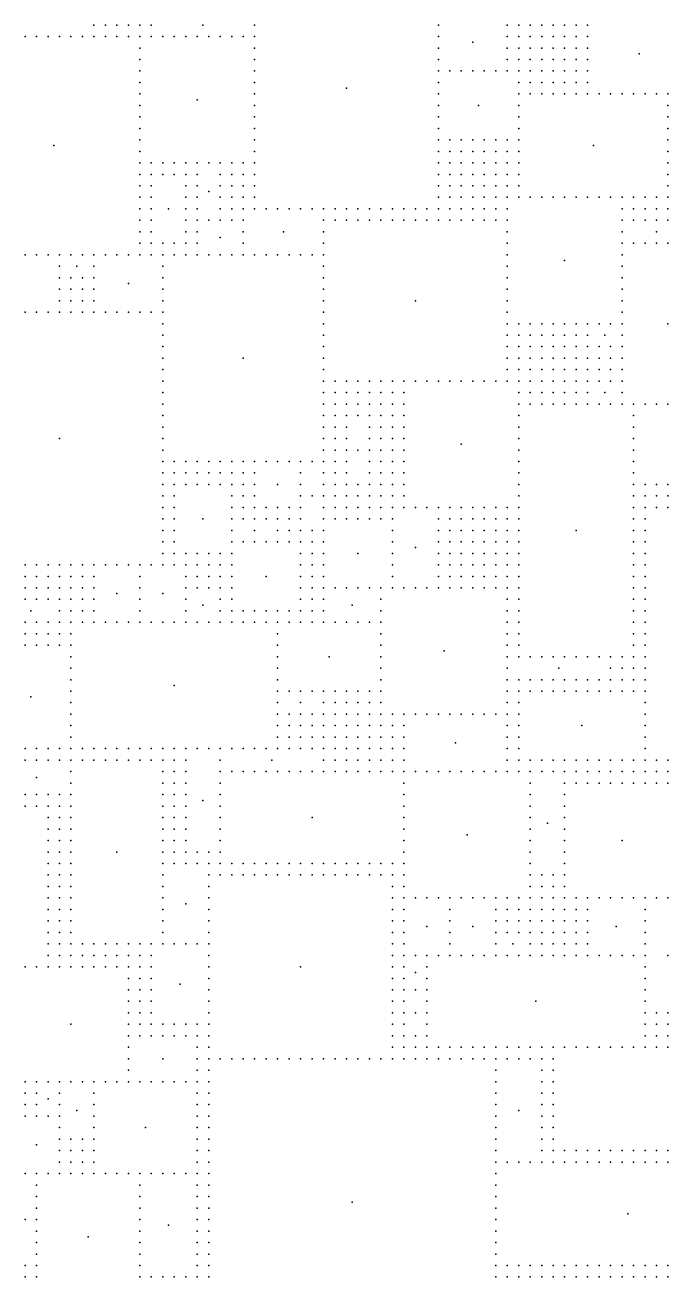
# Model space of a CAD drawing. Header units: metres. Extents: x -50 to 50, y -49 to 49.
# Drawn here: x 12.67 to 25.11, y -24.25 to 0 of the extents above; entities that cross this region are included whole.
import ezdxf

# ---------------------------------------------------------------- set-up
doc = ezdxf.new("R2010")
doc.units = ezdxf.units.M

msp = doc.modelspace()

# ---------------------------------------------------------------- linework, layer by layer
for p in [(14, 0), (14.222, 0), (14.444, 0), (14.667, 0), (14.889, 0), (15.111, 0), (16.111, 0), (17.111, 0), (20.667, 0), (22, 0), (22.222, 0), (22.444, 0), (22.667, 0), (22.889, 0), (23.111, 0), (23.333, 0), (23.556, 0), (12.667, -0.222), (12.889, -0.222), (13.111, -0.222), (13.333, -0.222), (13.556, -0.222), (13.778, -0.222), (14, -0.222), (14.222, -0.222), (14.444, -0.222), (14.667, -0.222), (14.889, -0.222), (15.111, -0.222), (15.333, -0.222), (15.556, -0.222), (15.778, -0.222), (16, -0.222), (16.222, -0.222), (16.444, -0.222), (16.667, -0.222), (16.889, -0.222), (17.111, -0.222), (20.667, -0.222), (22, -0.222), (22.222, -0.222), (22.444, -0.222), (22.667, -0.222), (22.889, -0.222), (23.111, -0.222), (23.333, -0.222), (23.556, -0.222), (14.889, -0.445), (17.111, -0.445), (20.667, -0.445), (21.333, -0.334), (22, -0.445), (22.222, -0.445), (22.444, -0.445), (22.667, -0.445), (22.889, -0.445), (23.111, -0.445), (23.333, -0.445), (23.556, -0.445), (14.889, -0.667), (17.111, -0.667), (20.667, -0.667), (22, -0.667), (22.222, -0.667), (22.444, -0.667), (22.667, -0.667), (22.889, -0.667), (23.111, -0.667), (23.333, -0.667), (23.556, -0.667), (24.556, -0.556), (14.889, -0.89), (17.111, -0.89), (20.667, -0.89), (20.889, -0.89), (21.111, -0.89), (21.333, -0.89), (21.556, -0.89), (21.778, -0.89), (22, -0.89), (22.222, -0.89), (22.444, -0.89), (22.667, -0.89), (22.889, -0.89), (23.111, -0.89), (23.333, -0.89), (23.556, -0.89), (14.889, -1.112), (17.111, -1.112), (20.667, -1.112), (22.222, -1.112), (22.444, -1.112), (22.667, -1.112), (22.889, -1.112), (23.111, -1.112), (23.333, -1.112), (23.556, -1.112), (14.889, -1.335), (16, -1.446), (17.111, -1.335), (18.889, -1.224), (20.667, -1.335), (22.222, -1.335), (22.444, -1.335), (22.667, -1.335), (22.889, -1.335), (23.111, -1.335), (23.333, -1.335), (23.556, -1.335), (23.778, -1.335), (24, -1.335), (24.222, -1.335), (24.444, -1.335), (24.667, -1.335), (24.889, -1.335), (25.111, -1.335), (14.889, -1.557), (17.111, -1.557), (20.667, -1.557), (21.444, -1.557), (22.222, -1.557), (25.111, -1.557), (14.889, -1.78), (17.111, -1.78), (20.667, -1.78), (22.222, -1.78), (25.111, -1.78), (14.889, -2.002), (17.111, -2.002), (20.667, -2.002), (22.222, -2.002), (25.111, -2.002), (13.222, -2.336), (14.889, -2.225), (17.111, -2.225), (20.667, -2.225), (20.889, -2.225), (21.111, -2.225), (21.333, -2.225), (21.556, -2.225), (21.778, -2.225), (22, -2.225), (22.222, -2.225), (23.667, -2.336), (25.111, -2.225), (14.889, -2.447), (17.111, -2.447), (20.667, -2.447), (20.889, -2.447), (21.111, -2.447), (21.333, -2.447), (21.556, -2.447), (21.778, -2.447), (22, -2.447), (22.222, -2.447), (25.111, -2.447), (14.889, -2.67), (14.889, -2.892), (15.111, -2.67), (15.111, -2.892), (15.333, -2.67), (15.333, -2.892), (15.556, -2.67), (15.556, -2.892), (15.778, -2.67), (15.778, -2.892), (16, -2.67), (16, -2.892), (16.222, -2.67), (16.444, -2.67), (16.444, -2.892), (16.667, -2.67), (16.667, -2.892), (16.889, -2.67), (16.889, -2.892), (17.111, -2.67), (17.111, -2.892), (20.667, -2.67), (20.667, -2.892), (20.889, -2.67), (20.889, -2.892), (21.111, -2.67), (21.111, -2.892), (21.333, -2.67), (21.333, -2.892), (21.556, -2.67), (21.556, -2.892), (21.778, -2.67), (21.778, -2.892), (22, -2.67), (22, -2.892), (22.222, -2.67), (22.222, -2.892), (25.111, -2.67), (25.111, -2.892), (14.889, -3.115), (15.111, -3.115), (15.778, -3.115), (16, -3.115), (16.444, -3.115), (16.667, -3.115), (16.889, -3.115), (17.111, -3.115), (20.667, -3.115), (20.889, -3.115), (21.111, -3.115), (21.333, -3.115), (21.556, -3.115), (21.778, -3.115), (22, -3.115), (22.222, -3.115), (25.111, -3.115), (14.889, -3.337), (15.111, -3.337), (15.778, -3.337), (16, -3.337), (16.222, -3.226), (16.444, -3.337), (16.667, -3.337), (16.889, -3.337), (17.111, -3.337), (20.667, -3.337), (20.889, -3.337), (21.111, -3.337), (21.333, -3.337), (21.556, -3.337), (21.778, -3.337), (22, -3.337), (22.222, -3.337), (22.444, -3.337), (22.667, -3.337), (22.889, -3.337), (23.111, -3.337), (23.333, -3.337), (23.556, -3.337), (23.778, -3.337), (24, -3.337), (24.222, -3.337), (24.444, -3.337), (24.667, -3.337), (24.889, -3.337), (25.111, -3.337), (14.889, -3.56), (15.111, -3.56), (15.444, -3.56), (15.778, -3.56), (16, -3.56), (16.444, -3.56), (16.667, -3.56), (16.889, -3.56), (17.111, -3.56), (17.333, -3.56), (17.556, -3.56), (17.778, -3.56), (18, -3.56), (18.222, -3.56), (18.444, -3.56), (18.667, -3.56), (18.889, -3.56), (19.111, -3.56), (19.333, -3.56), (19.556, -3.56), (19.778, -3.56), (20, -3.56), (20.222, -3.56), (20.444, -3.56), (20.667, -3.56), (20.889, -3.56), (21.111, -3.56), (21.333, -3.56), (21.556, -3.56), (21.778, -3.56), (22, -3.56), (24.222, -3.56), (24.444, -3.56), (24.667, -3.56), (24.889, -3.56), (25.111, -3.56), (14.889, -3.782), (15.111, -3.782), (15.778, -3.782), (16, -3.782), (16.222, -3.782), (16.444, -3.782), (16.667, -3.782), (16.889, -3.782), (18.444, -3.782), (18.667, -3.782), (18.889, -3.782), (19.111, -3.782), (19.333, -3.782), (19.556, -3.782), (19.778, -3.782), (20, -3.782), (20.222, -3.782), (20.444, -3.782), (20.667, -3.782), (20.889, -3.782), (21.111, -3.782), (21.333, -3.782), (21.556, -3.782), (21.778, -3.782), (22, -3.782), (24.222, -3.782), (24.444, -3.782), (24.667, -3.782), (24.889, -3.782), (25.111, -3.782), (14.889, -4.005), (15.111, -4.005), (15.778, -4.005), (16, -4.005), (16.444, -4.116), (16.889, -4.005), (17.667, -4.005), (18.444, -4.005), (22, -4.005), (24.222, -4.005), (24.889, -4.005), (14.889, -4.227), (15.111, -4.227), (15.333, -4.227), (15.556, -4.227), (15.778, -4.227), (16, -4.227), (16.889, -4.227), (18.444, -4.227), (22, -4.227), (24.222, -4.227), (24.444, -4.227), (24.667, -4.227), (24.889, -4.227), (25.111, -4.227), (12.667, -4.45), (12.889, -4.45), (13.111, -4.45), (13.333, -4.45), (13.556, -4.45), (13.778, -4.45), (14, -4.45), (14.222, -4.45), (14.444, -4.45), (14.667, -4.45), (14.889, -4.45), (15.111, -4.45), (15.333, -4.45), (15.556, -4.45), (15.778, -4.45), (16, -4.45), (16.222, -4.45), (16.444, -4.45), (16.667, -4.45), (16.889, -4.45), (17.111, -4.45), (17.333, -4.45), (17.556, -4.45), (17.778, -4.45), (18, -4.45), (18.222, -4.45), (18.444, -4.45), (22, -4.45), (23.111, -4.561), (24.222, -4.45), (13.333, -4.672), (13.667, -4.672), (14, -4.672), (15.333, -4.672), (18.444, -4.672), (22, -4.672), (24.222, -4.672), (13.333, -4.895), (13.556, -4.895), (13.778, -4.895), (14, -4.895), (14.667, -5.006), (15.333, -4.895), (18.444, -4.895), (22, -4.895), (24.222, -4.895), (13.333, -5.117), (13.556, -5.117), (13.778, -5.117), (14, -5.117), (15.333, -5.117), (18.444, -5.117), (22, -5.117), (24.222, -5.117), (12.667, -5.562), (12.889, -5.562), (13.111, -5.562), (13.333, -5.34), (13.333, -5.562), (13.556, -5.34), (13.556, -5.562), (13.778, -5.34), (13.778, -5.562), (14, -5.34), (14, -5.562), (14.222, -5.562), (14.444, -5.562), (14.667, -5.562), (14.889, -5.562), (15.111, -5.562), (15.333, -5.34), (15.333, -5.562), (18.444, -5.34), (18.444, -5.562), (20.222, -5.34), (22, -5.34), (22, -5.562), (24.222, -5.34), (24.222, -5.562), (15.333, -5.785), (18.444, -5.785), (22, -5.785), (22.222, -5.785), (22.444, -5.785), (22.667, -5.785), (22.889, -5.785), (23.111, -5.785), (23.333, -5.785), (23.556, -5.785), (23.778, -5.785), (24, -5.785), (24.222, -5.785), (25.111, -5.785), (15.333, -6.007), (18.444, -6.007), (22, -6.007), (22.222, -6.007), (22.444, -6.007), (22.667, -6.007), (22.889, -6.007), (23.111, -6.007), (23.333, -6.007), (23.556, -6.007), (23.889, -6.007), (24.222, -6.007), (15.333, -6.229), (18.444, -6.229), (22, -6.229), (22.222, -6.229), (22.444, -6.229), (22.667, -6.229), (22.889, -6.229), (23.111, -6.229), (23.333, -6.229), (23.556, -6.229), (23.778, -6.229), (24, -6.229), (24.222, -6.229), (15.333, -6.452), (16.889, -6.452), (18.444, -6.452), (22, -6.452), (22.222, -6.452), (22.444, -6.452), (22.667, -6.452), (22.889, -6.452), (23.111, -6.452), (23.333, -6.452), (23.556, -6.452), (23.778, -6.452), (24, -6.452), (24.222, -6.452), (15.333, -6.674), (18.444, -6.674), (22, -6.674), (22.222, -6.674), (22.444, -6.674), (22.667, -6.674), (22.889, -6.674), (23.111, -6.674), (23.333, -6.674), (23.556, -6.674), (23.778, -6.674), (24, -6.674), (24.222, -6.674), (15.333, -6.897), (18.444, -6.897), (18.667, -6.897), (18.889, -6.897), (19.111, -6.897), (19.333, -6.897), (19.556, -6.897), (19.778, -6.897), (20, -6.897), (20.222, -6.897), (20.444, -6.897), (20.667, -6.897), (20.889, -6.897), (21.111, -6.897), (21.333, -6.897), (21.556, -6.897), (21.778, -6.897), (22, -6.897), (22.222, -6.897), (22.444, -6.897), (22.667, -6.897), (22.889, -6.897), (23.111, -6.897), (23.333, -6.897), (23.556, -6.897), (23.778, -6.897), (24, -6.897), (24.222, -6.897), (15.333, -7.119), (18.444, -7.119), (18.667, -7.119), (18.889, -7.119), (19.111, -7.119), (19.333, -7.119), (19.556, -7.119), (19.778, -7.119), (20, -7.119), (22.222, -7.119), (22.444, -7.119), (22.667, -7.119), (22.889, -7.119), (23.111, -7.119), (23.333, -7.119), (23.556, -7.119), (23.889, -7.119), (24.222, -7.119), (15.333, -7.342), (18.444, -7.342), (18.667, -7.342), (18.889, -7.342), (19.111, -7.342), (19.333, -7.342), (19.556, -7.342), (19.778, -7.342), (20, -7.342), (22.222, -7.342), (22.444, -7.342), (22.667, -7.342), (22.889, -7.342), (23.111, -7.342), (23.333, -7.342), (23.556, -7.342), (23.778, -7.342), (24, -7.342), (24.222, -7.342), (24.444, -7.342), (24.667, -7.342), (24.889, -7.342), (25.111, -7.342), (15.333, -7.564), (18.444, -7.564), (18.667, -7.564), (18.889, -7.564), (19.111, -7.564), (19.333, -7.564), (19.556, -7.564), (19.778, -7.564), (20, -7.564), (22.222, -7.564), (24.444, -7.564), (15.333, -7.787), (18.444, -7.787), (18.667, -7.787), (18.889, -7.787), (19.333, -7.787), (19.556, -7.787), (19.778, -7.787), (20, -7.787), (22.222, -7.787), (24.444, -7.787), (13.333, -8.009), (15.333, -8.009), (15.333, -8.232), (18.444, -8.009), (18.444, -8.232), (18.667, -8.009), (18.667, -8.232), (18.889, -8.009), (18.889, -8.232), (19.111, -8.232), (19.333, -8.009), (19.333, -8.232), (19.556, -8.009), (19.556, -8.232), (19.778, -8.009), (19.778, -8.232), (20, -8.009), (20, -8.232), (21.111, -8.121), (22.222, -8.009), (22.222, -8.232), (24.444, -8.009), (24.444, -8.232), (15.333, -8.454), (15.556, -8.454), (15.778, -8.454), (16, -8.454), (16.222, -8.454), (16.444, -8.454), (16.667, -8.454), (16.889, -8.454), (17.111, -8.454), (17.333, -8.454), (17.556, -8.454), (17.778, -8.454), (18, -8.454), (18.222, -8.454), (18.444, -8.454), (18.667, -8.454), (18.889, -8.454), (19.333, -8.454), (19.556, -8.454), (19.778, -8.454), (20, -8.454), (22.222, -8.454), (24.444, -8.454), (15.333, -8.677), (15.556, -8.677), (15.778, -8.677), (16, -8.677), (16.222, -8.677), (16.444, -8.677), (16.667, -8.677), (16.889, -8.677), (17.111, -8.677), (18, -8.677), (18.444, -8.677), (18.667, -8.677), (18.889, -8.677), (19.333, -8.677), (19.556, -8.677), (19.778, -8.677), (20, -8.677), (22.222, -8.677), (24.444, -8.677), (15.333, -8.899), (15.556, -8.899), (15.778, -8.899), (16, -8.899), (16.222, -8.899), (16.444, -8.899), (16.667, -8.899), (16.889, -8.899), (17.111, -8.899), (17.556, -8.899), (18, -8.899), (18.444, -8.899), (18.667, -8.899), (18.889, -8.899), (19.111, -8.899), (19.333, -8.899), (19.556, -8.899), (19.778, -8.899), (20, -8.899), (22.222, -8.899), (24.444, -8.899), (24.667, -8.899), (24.889, -8.899), (25.111, -8.899), (15.333, -9.122), (15.556, -9.122), (16.667, -9.122), (16.889, -9.122), (17.111, -9.122), (18, -9.122), (18.222, -9.122), (18.444, -9.122), (18.667, -9.122), (18.889, -9.122), (19.111, -9.122), (19.333, -9.122), (19.556, -9.122), (19.778, -9.122), (20, -9.122), (22.222, -9.122), (24.444, -9.122), (24.667, -9.122), (24.889, -9.122), (25.111, -9.122), (15.333, -9.344), (15.556, -9.344), (16.667, -9.344), (16.889, -9.344), (17.111, -9.344), (17.333, -9.344), (17.556, -9.344), (17.778, -9.344), (18, -9.344), (18.444, -9.344), (18.667, -9.344), (18.889, -9.344), (19.111, -9.344), (19.333, -9.344), (19.556, -9.344), (19.778, -9.344), (20, -9.344), (20.222, -9.344), (20.444, -9.344), (20.667, -9.344), (20.889, -9.344), (21.111, -9.344), (21.333, -9.344), (21.556, -9.344), (21.778, -9.344), (22, -9.344), (22.222, -9.344), (24.444, -9.344), (24.667, -9.344), (24.889, -9.344), (25.111, -9.344), (15.333, -9.567), (15.556, -9.567), (16.111, -9.567), (16.667, -9.567), (16.889, -9.567), (17.111, -9.567), (17.333, -9.567), (17.556, -9.567), (17.778, -9.567), (18, -9.567), (18.444, -9.567), (18.667, -9.567), (18.889, -9.567), (19.111, -9.567), (19.333, -9.567), (19.556, -9.567), (19.778, -9.567), (20.667, -9.567), (20.889, -9.567), (21.111, -9.567), (21.333, -9.567), (21.556, -9.567), (21.778, -9.567), (22, -9.567), (22.222, -9.567), (24.444, -9.567), (24.667, -9.567), (15.333, -9.789), (15.556, -9.789), (16.667, -9.789), (17.111, -9.789), (17.556, -9.789), (17.778, -9.789), (18, -9.789), (18.222, -9.789), (18.444, -9.789), (19.778, -9.789), (20.667, -9.789), (20.889, -9.789), (21.111, -9.789), (21.333, -9.789), (21.556, -9.789), (21.778, -9.789), (22, -9.789), (22.222, -9.789), (23.333, -9.789), (24.444, -9.789), (24.667, -9.789), (15.333, -10.012), (15.556, -10.012), (16.667, -10.012), (16.889, -10.012), (17.111, -10.012), (17.333, -10.012), (17.556, -10.012), (17.778, -10.012), (18, -10.012), (18.222, -10.012), (18.444, -10.012), (19.778, -10.012), (20.222, -10.123), (20.667, -10.012), (20.889, -10.012), (21.111, -10.012), (21.333, -10.012), (21.556, -10.012), (21.778, -10.012), (22, -10.012), (22.222, -10.012), (24.444, -10.012), (24.667, -10.012), (15.333, -10.234), (15.556, -10.234), (15.778, -10.234), (16, -10.234), (16.222, -10.234), (16.444, -10.234), (16.667, -10.234), (18, -10.234), (18.222, -10.234), (18.444, -10.234), (19.111, -10.234), (19.778, -10.234), (20.667, -10.234), (20.889, -10.234), (21.111, -10.234), (21.333, -10.234), (21.556, -10.234), (21.778, -10.234), (22, -10.234), (22.222, -10.234), (24.444, -10.234), (24.667, -10.234), (12.667, -10.457), (12.889, -10.457), (13.111, -10.457), (13.333, -10.457), (13.556, -10.457), (13.778, -10.457), (14, -10.457), (14.222, -10.457), (14.444, -10.457), (14.667, -10.457), (14.889, -10.457), (15.111, -10.457), (15.333, -10.457), (15.556, -10.457), (15.778, -10.457), (16, -10.457), (16.222, -10.457), (16.444, -10.457), (16.667, -10.457), (18, -10.457), (18.222, -10.457), (18.444, -10.457), (19.778, -10.457), (20.667, -10.457), (20.889, -10.457), (21.111, -10.457), (21.333, -10.457), (21.556, -10.457), (21.778, -10.457), (22, -10.457), (22.222, -10.457), (24.444, -10.457), (24.667, -10.457), (12.667, -10.679), (12.667, -10.902), (12.889, -10.679), (12.889, -10.902), (13.111, -10.679), (13.111, -10.902), (13.333, -10.679), (13.333, -10.902), (13.556, -10.679), (13.556, -10.902), (13.778, -10.679), (13.778, -10.902), (14, -10.679), (14, -10.902), (14.889, -10.679), (14.889, -10.902), (15.778, -10.679), (15.778, -10.902), (16, -10.679), (16, -10.902), (16.222, -10.679), (16.222, -10.902), (16.444, -10.679), (16.444, -10.902), (16.667, -10.679), (16.667, -10.902), (17.333, -10.679), (18, -10.679), (18, -10.902), (18.222, -10.679), (18.222, -10.902), (18.444, -10.679), (18.444, -10.902), (18.667, -10.902), (18.889, -10.902), (19.111, -10.902), (19.333, -10.902), (19.556, -10.902), (19.778, -10.679), (19.778, -10.902), (20, -10.902), (20.222, -10.902), (20.444, -10.902), (20.667, -10.679), (20.667, -10.902), (20.889, -10.679), (20.889, -10.902), (21.111, -10.679), (21.111, -10.902), (21.333, -10.679), (21.333, -10.902), (21.556, -10.679), (21.556, -10.902), (21.778, -10.679), (21.778, -10.902), (22, -10.679), (22, -10.902), (22.222, -10.679), (22.222, -10.902), (24.444, -10.679), (24.444, -10.902), (24.667, -10.679), (24.667, -10.902), (12.667, -11.124), (12.889, -11.124), (13.111, -11.124), (13.333, -11.124), (13.556, -11.124), (13.778, -11.124), (14, -11.124), (14.444, -11.013), (14.889, -11.124), (15.333, -11.013), (15.778, -11.124), (16.444, -11.124), (16.667, -11.124), (18, -11.124), (18.222, -11.124), (18.444, -11.124), (19.556, -11.124), (22, -11.124), (22.222, -11.124), (24.444, -11.124), (24.667, -11.124), (12.778, -11.347), (13.333, -11.347), (13.556, -11.347), (13.778, -11.347), (14, -11.347), (14.889, -11.347), (15.778, -11.347), (16.111, -11.235), (16.444, -11.347), (16.667, -11.347), (16.889, -11.347), (17.111, -11.347), (17.333, -11.347), (17.556, -11.347), (17.778, -11.347), (18, -11.347), (18.222, -11.347), (18.444, -11.347), (19, -11.235), (19.556, -11.347), (22, -11.347), (22.222, -11.347), (24.444, -11.347), (24.667, -11.347), (12.667, -11.569), (12.889, -11.569), (13.111, -11.569), (13.333, -11.569), (13.556, -11.569), (13.778, -11.569), (14, -11.569), (14.222, -11.569), (14.444, -11.569), (14.667, -11.569), (14.889, -11.569), (15.111, -11.569), (15.333, -11.569), (15.556, -11.569), (15.778, -11.569), (16, -11.569), (16.222, -11.569), (16.444, -11.569), (16.667, -11.569), (16.889, -11.569), (17.111, -11.569), (17.333, -11.569), (17.556, -11.569), (17.778, -11.569), (18, -11.569), (18.222, -11.569), (18.444, -11.569), (18.667, -11.569), (18.889, -11.569), (19.111, -11.569), (19.333, -11.569), (19.556, -11.569), (22, -11.569), (22.222, -11.569), (24.444, -11.569), (24.667, -11.569), (12.667, -11.792), (12.889, -11.792), (13.111, -11.792), (13.333, -11.792), (13.556, -11.792), (17.556, -11.792), (19.556, -11.792), (22, -11.792), (22.222, -11.792), (24.444, -11.792), (24.667, -11.792), (12.667, -12.014), (12.889, -12.014), (13.111, -12.014), (13.333, -12.014), (13.556, -12.014), (17.556, -12.014), (19.556, -12.014), (20.778, -12.125), (22, -12.014), (22.222, -12.014), (24.444, -12.014), (24.667, -12.014), (13.556, -12.236), (17.556, -12.236), (18.556, -12.236), (19.556, -12.236), (22, -12.236), (22.222, -12.236), (22.444, -12.236), (22.667, -12.236), (22.889, -12.236), (23.111, -12.236), (23.333, -12.236), (23.556, -12.236), (23.778, -12.236), (24, -12.236), (24.222, -12.236), (24.444, -12.236), (24.667, -12.236), (13.556, -12.459), (17.556, -12.459), (19.556, -12.459), (22, -12.459), (23, -12.459), (24, -12.459), (24.222, -12.459), (24.444, -12.459), (24.667, -12.459), (13.556, -12.681), (15.556, -12.793), (17.556, -12.681), (19.556, -12.681), (22, -12.681), (22.222, -12.681), (22.444, -12.681), (22.667, -12.681), (22.889, -12.681), (23.111, -12.681), (23.333, -12.681), (23.556, -12.681), (23.778, -12.681), (24, -12.681), (24.222, -12.681), (24.444, -12.681), (24.667, -12.681), (12.778, -13.015), (13.556, -12.904), (17.556, -12.904), (17.778, -12.904), (18, -12.904), (18.222, -12.904), (18.444, -12.904), (18.667, -12.904), (18.889, -12.904), (19.111, -12.904), (19.333, -12.904), (19.556, -12.904), (22, -12.904), (22.222, -12.904), (22.444, -12.904), (22.667, -12.904), (22.889, -12.904), (23.111, -12.904), (23.333, -12.904), (23.556, -12.904), (23.778, -12.904), (24, -12.904), (24.222, -12.904), (24.444, -12.904), (24.667, -12.904), (13.556, -13.126), (17.556, -13.126), (18, -13.126), (18.444, -13.126), (18.667, -13.126), (18.889, -13.126), (19.111, -13.126), (19.333, -13.126), (19.556, -13.126), (22, -13.126), (22.222, -13.126), (24.667, -13.126), (13.556, -13.349), (13.556, -13.571), (17.556, -13.349), (17.556, -13.571), (17.778, -13.349), (17.778, -13.571), (18, -13.349), (18, -13.571), (18.222, -13.349), (18.222, -13.571), (18.444, -13.349), (18.444, -13.571), (18.667, -13.349), (18.667, -13.571), (18.889, -13.349), (18.889, -13.571), (19.111, -13.349), (19.111, -13.571), (19.333, -13.349), (19.333, -13.571), (19.556, -13.349), (19.556, -13.571), (19.778, -13.349), (19.778, -13.571), (20, -13.349), (20, -13.571), (20.222, -13.349), (20.444, -13.349), (20.667, -13.349), (20.889, -13.349), (21.111, -13.349), (21.333, -13.349), (21.556, -13.349), (21.778, -13.349), (22, -13.349), (22, -13.571), (22.222, -13.349), (22.222, -13.571), (23.444, -13.571), (24.667, -13.349), (24.667, -13.571), (13.556, -13.794), (17.556, -13.794), (17.778, -13.794), (18, -13.794), (18.222, -13.794), (18.444, -13.794), (18.667, -13.794), (18.889, -13.794), (19.111, -13.794), (19.333, -13.794), (19.556, -13.794), (19.778, -13.794), (20, -13.794), (22, -13.794), (22.222, -13.794), (24.667, -13.794), (12.667, -14.016), (12.889, -14.016), (13.111, -14.016), (13.333, -14.016), (13.556, -14.016), (13.778, -14.016), (14, -14.016), (14.222, -14.016), (14.444, -14.016), (14.667, -14.016), (14.889, -14.016), (15.111, -14.016), (15.333, -14.016), (15.556, -14.016), (15.778, -14.016), (16, -14.016), (16.222, -14.016), (16.444, -14.016), (16.667, -14.016), (16.889, -14.016), (17.111, -14.016), (17.333, -14.016), (17.556, -14.016), (17.778, -14.016), (18, -14.016), (18.222, -14.016), (18.444, -14.016), (18.667, -14.016), (18.889, -14.016), (19.111, -14.016), (19.333, -14.016), (19.556, -14.016), (19.778, -14.016), (20, -14.016), (21, -13.905), (22, -14.016), (22.222, -14.016), (24.667, -14.016), (12.667, -14.239), (12.889, -14.239), (13.111, -14.239), (13.333, -14.239), (13.556, -14.239), (13.778, -14.239), (14, -14.239), (14.222, -14.239), (14.444, -14.239), (14.667, -14.239), (14.889, -14.239), (15.111, -14.239), (15.333, -14.239), (15.556, -14.239), (15.778, -14.239), (16.444, -14.239), (17.444, -14.239), (18.444, -14.239), (18.667, -14.239), (18.889, -14.239), (19.111, -14.239), (19.333, -14.239), (19.556, -14.239), (19.778, -14.239), (20, -14.239), (22, -14.239), (22.222, -14.239), (22.444, -14.239), (22.667, -14.239), (22.889, -14.239), (23.111, -14.239), (23.333, -14.239), (23.556, -14.239), (23.778, -14.239), (24, -14.239), (24.222, -14.239), (24.444, -14.239), (24.667, -14.239), (24.889, -14.239), (25.111, -14.239), (13.556, -14.461), (15.333, -14.461), (15.556, -14.461), (15.778, -14.461), (16.444, -14.461), (16.667, -14.461), (16.889, -14.461), (17.111, -14.461), (17.333, -14.461), (17.556, -14.461), (17.778, -14.461), (18, -14.461), (18.222, -14.461), (18.444, -14.461), (18.667, -14.461), (18.889, -14.461), (19.111, -14.461), (19.333, -14.461), (19.556, -14.461), (19.778, -14.461), (20, -14.461), (20.222, -14.461), (20.444, -14.461), (20.667, -14.461), (20.889, -14.461), (21.111, -14.461), (21.333, -14.461), (21.556, -14.461), (21.778, -14.461), (22, -14.461), (22.222, -14.461), (22.444, -14.461), (22.667, -14.461), (22.889, -14.461), (23.111, -14.461), (23.333, -14.461), (23.556, -14.461), (23.778, -14.461), (24, -14.461), (24.222, -14.461), (24.444, -14.461), (24.667, -14.461), (24.889, -14.461), (25.111, -14.461), (12.889, -14.573), (13.556, -14.684), (15.333, -14.684), (15.556, -14.684), (15.778, -14.684), (16.444, -14.684), (20, -14.684), (22.444, -14.684), (23.111, -14.684), (23.333, -14.684), (23.556, -14.684), (23.778, -14.684), (24, -14.684), (24.222, -14.684), (24.444, -14.684), (24.667, -14.684), (24.889, -14.684), (25.111, -14.684), (12.667, -14.906), (12.889, -14.906), (13.111, -14.906), (13.333, -14.906), (13.556, -14.906), (15.333, -14.906), (15.556, -14.906), (15.778, -14.906), (16.111, -15.018), (16.444, -14.906), (20, -14.906), (22.444, -14.906), (23.111, -14.906), (12.667, -15.129), (12.889, -15.129), (13.111, -15.129), (13.333, -15.129), (13.556, -15.129), (15.333, -15.129), (15.556, -15.129), (15.778, -15.129), (16.444, -15.129), (20, -15.129), (22.444, -15.129), (23.111, -15.129), (13.111, -15.351), (13.333, -15.351), (13.556, -15.351), (15.333, -15.351), (15.556, -15.351), (15.778, -15.351), (16.444, -15.351), (18.222, -15.351), (20, -15.351), (22.444, -15.351), (22.778, -15.462), (23.111, -15.351), (13.111, -15.574), (13.333, -15.574), (13.556, -15.574), (15.333, -15.574), (15.556, -15.574), (15.778, -15.574), (16.444, -15.574), (20, -15.574), (21.222, -15.685), (22.444, -15.574), (23.111, -15.574), (13.111, -15.796), (13.333, -15.796), (13.556, -15.796), (15.333, -15.796), (15.556, -15.796), (15.778, -15.796), (16.444, -15.796), (20, -15.796), (22.444, -15.796), (23.111, -15.796), (24.222, -15.796), (13.111, -16.019), (13.111, -16.241), (13.333, -16.019), (13.333, -16.241), (13.556, -16.019), (13.556, -16.241), (14.444, -16.019), (15.333, -16.019), (15.333, -16.241), (15.556, -16.019), (15.556, -16.241), (15.778, -16.019), (15.778, -16.241), (16, -16.019), (16, -16.241), (16.222, -16.019), (16.222, -16.241), (16.444, -16.019), (16.444, -16.241), (16.667, -16.241), (16.889, -16.241), (17.111, -16.241), (17.333, -16.241), (17.556, -16.241), (17.778, -16.241), (18, -16.241), (18.222, -16.241), (18.444, -16.241), (18.667, -16.241), (18.889, -16.241), (19.111, -16.241), (19.333, -16.241), (19.556, -16.241), (19.778, -16.241), (20, -16.019), (20, -16.241), (22.444, -16.019), (22.444, -16.241), (23.111, -16.019), (23.111, -16.241), (13.111, -16.464), (13.333, -16.464), (13.556, -16.464), (15.333, -16.464), (16.222, -16.464), (16.444, -16.464), (16.667, -16.464), (16.889, -16.464), (17.111, -16.464), (17.333, -16.464), (17.556, -16.464), (17.778, -16.464), (18, -16.464), (18.222, -16.464), (18.444, -16.464), (18.667, -16.464), (18.889, -16.464), (19.111, -16.464), (19.333, -16.464), (19.556, -16.464), (19.778, -16.464), (20, -16.464), (22.444, -16.464), (22.667, -16.464), (22.889, -16.464), (23.111, -16.464), (13.111, -16.686), (13.333, -16.686), (13.556, -16.686), (15.333, -16.686), (16.222, -16.686), (19.778, -16.686), (20, -16.686), (22.444, -16.686), (22.667, -16.686), (22.889, -16.686), (23.111, -16.686), (13.111, -16.909), (13.333, -16.909), (13.556, -16.909), (15.333, -16.909), (16.222, -16.909), (19.778, -16.909), (20, -16.909), (20.222, -16.909), (20.444, -16.909), (20.667, -16.909), (20.889, -16.909), (21.111, -16.909), (21.333, -16.909), (21.556, -16.909), (21.778, -16.909), (22, -16.909), (22.222, -16.909), (22.444, -16.909), (22.667, -16.909), (22.889, -16.909), (23.111, -16.909), (23.333, -16.909), (23.556, -16.909), (23.778, -16.909), (24, -16.909), (24.222, -16.909), (24.444, -16.909), (24.667, -16.909), (24.889, -16.909), (25.111, -16.909), (13.111, -17.131), (13.333, -17.131), (13.556, -17.131), (15.333, -17.131), (15.778, -17.02), (16.222, -17.131), (19.778, -17.131), (20, -17.131), (20.889, -17.131), (21.778, -17.131), (22, -17.131), (22.222, -17.131), (22.444, -17.131), (22.667, -17.131), (22.889, -17.131), (23.111, -17.131), (23.333, -17.131), (23.556, -17.131), (24.667, -17.131), (13.111, -17.354), (13.333, -17.354), (13.556, -17.354), (15.333, -17.354), (16.222, -17.354), (19.778, -17.354), (20, -17.354), (20.889, -17.354), (21.778, -17.354), (22, -17.354), (22.222, -17.354), (22.444, -17.354), (22.667, -17.354), (22.889, -17.354), (23.111, -17.354), (23.333, -17.354), (23.556, -17.354), (24.667, -17.354), (13.111, -17.576), (13.333, -17.576), (13.556, -17.576), (15.333, -17.576), (16.222, -17.576), (19.778, -17.576), (20, -17.576), (20.444, -17.465), (20.889, -17.576), (21.333, -17.465), (21.778, -17.576), (22, -17.576), (22.222, -17.576), (22.444, -17.576), (22.667, -17.576), (22.889, -17.576), (23.111, -17.576), (23.333, -17.576), (23.556, -17.576), (24.111, -17.465), (24.667, -17.576), (13.111, -17.799), (13.333, -17.799), (13.556, -17.799), (13.778, -17.799), (14, -17.799), (14.222, -17.799), (14.444, -17.799), (14.667, -17.799), (14.889, -17.799), (15.111, -17.799), (15.333, -17.799), (15.556, -17.799), (15.778, -17.799), (16, -17.799), (16.222, -17.799), (19.778, -17.799), (20, -17.799), (20.889, -17.799), (21.778, -17.799), (22.111, -17.799), (22.444, -17.799), (22.667, -17.799), (22.889, -17.799), (23.111, -17.799), (23.333, -17.799), (23.556, -17.799), (24.667, -17.799), (13.111, -18.021), (13.333, -18.021), (13.556, -18.021), (13.778, -18.021), (14, -18.021), (14.222, -18.021), (14.444, -18.021), (14.667, -18.021), (14.889, -18.021), (15.111, -18.021), (16.222, -18.021), (19.778, -18.021), (20, -18.021), (20.222, -18.021), (20.444, -18.021), (20.667, -18.021), (20.889, -18.021), (21.111, -18.021), (21.333, -18.021), (21.556, -18.021), (21.778, -18.021), (22, -18.021), (22.222, -18.021), (22.444, -18.021), (22.667, -18.021), (22.889, -18.021), (23.111, -18.021), (23.333, -18.021), (23.556, -18.021), (23.778, -18.021), (24, -18.021), (24.222, -18.021), (24.444, -18.021), (24.667, -18.021), (25.111, -18.021), (12.667, -18.244), (12.889, -18.244), (13.111, -18.244), (13.333, -18.244), (13.556, -18.244), (13.778, -18.244), (14, -18.244), (14.222, -18.244), (14.444, -18.244), (14.667, -18.244), (14.889, -18.244), (15.111, -18.244), (16.222, -18.244), (18, -18.244), (19.778, -18.244), (20, -18.244), (20.222, -18.355), (20.444, -18.244), (24.667, -18.244), (14.667, -18.466), (14.889, -18.466), (15.111, -18.466), (15.667, -18.577), (16.222, -18.466), (19.778, -18.466), (20, -18.466), (20.444, -18.466), (24.667, -18.466), (14.667, -18.688), (14.667, -18.911), (14.889, -18.688), (14.889, -18.911), (15.111, -18.688), (15.111, -18.911), (16.222, -18.688), (16.222, -18.911), (19.778, -18.688), (19.778, -18.911), (20, -18.688), (20, -18.911), (20.222, -18.688), (20.444, -18.688), (20.444, -18.911), (22.556, -18.911), (24.667, -18.688), (24.667, -18.911), (14.667, -19.133), (14.889, -19.133), (15.111, -19.133), (16.222, -19.133), (19.778, -19.133), (20, -19.133), (20.222, -19.133), (20.444, -19.133), (24.667, -19.133), (24.889, -19.133), (25.111, -19.133), (13.556, -19.356), (14.667, -19.356), (14.889, -19.356), (15.111, -19.356), (15.333, -19.356), (15.556, -19.356), (15.778, -19.356), (16, -19.356), (16.222, -19.356), (19.778, -19.356), (20, -19.356), (20.444, -19.356), (24.667, -19.356), (24.889, -19.356), (25.111, -19.356), (14.667, -19.578), (14.889, -19.578), (15.111, -19.578), (15.333, -19.578), (15.556, -19.578), (15.778, -19.578), (16, -19.578), (16.222, -19.578), (19.778, -19.578), (20, -19.578), (20.222, -19.578), (20.444, -19.578), (24.667, -19.578), (24.889, -19.578), (25.111, -19.578), (14.667, -19.801), (16, -19.801), (16.222, -19.801), (19.778, -19.801), (20, -19.801), (20.222, -19.801), (20.444, -19.801), (20.667, -19.801), (20.889, -19.801), (21.111, -19.801), (21.333, -19.801), (21.556, -19.801), (21.778, -19.801), (22, -19.801), (22.222, -19.801), (22.444, -19.801), (22.667, -19.801), (22.889, -19.801), (23.111, -19.801), (23.333, -19.801), (23.556, -19.801), (23.778, -19.801), (24, -19.801), (24.222, -19.801), (24.444, -19.801), (24.667, -19.801), (24.889, -19.801), (25.111, -19.801), (14.667, -20.023), (15.333, -20.023), (16, -20.023), (16.222, -20.023), (16.444, -20.023), (16.667, -20.023), (16.889, -20.023), (17.111, -20.023), (17.333, -20.023), (17.556, -20.023), (17.778, -20.023), (18, -20.023), (18.222, -20.023), (18.444, -20.023), (18.667, -20.023), (18.889, -20.023), (19.111, -20.023), (19.333, -20.023), (19.556, -20.023), (19.778, -20.023), (20, -20.023), (20.222, -20.023), (20.444, -20.023), (20.667, -20.023), (20.889, -20.023), (21.111, -20.023), (21.333, -20.023), (21.556, -20.023), (21.778, -20.023), (22, -20.023), (22.222, -20.023), (22.444, -20.023), (22.667, -20.023), (22.889, -20.023), (14.667, -20.246), (16, -20.246), (16.222, -20.246), (21.778, -20.246), (22.667, -20.246), (22.889, -20.246), (12.667, -20.468), (12.889, -20.468), (13.111, -20.468), (13.333, -20.468), (13.556, -20.468), (13.778, -20.468), (14, -20.468), (14.222, -20.468), (14.444, -20.468), (14.667, -20.468), (14.889, -20.468), (15.111, -20.468), (15.333, -20.468), (15.556, -20.468), (15.778, -20.468), (16, -20.468), (16.222, -20.468), (21.778, -20.468), (22.667, -20.468), (22.889, -20.468), (12.667, -20.691), (12.889, -20.691), (13.111, -20.802), (13.333, -20.691), (14, -20.691), (16, -20.691), (16.222, -20.691), (21.778, -20.691), (22.667, -20.691), (22.889, -20.691), (12.667, -20.913), (12.889, -20.913), (13.333, -20.913), (13.667, -21.025), (14, -20.913), (16, -20.913), (16.222, -20.913), (21.778, -20.913), (22.222, -21.025), (22.667, -20.913), (22.889, -20.913), (12.667, -21.136), (12.889, -21.136), (13.111, -21.136), (13.333, -21.136), (14, -21.136), (16, -21.136), (16.222, -21.136), (21.778, -21.136), (22.667, -21.136), (22.889, -21.136), (13.333, -21.358), (13.333, -21.581), (13.556, -21.581), (13.778, -21.581), (14, -21.358), (14, -21.581), (15, -21.358), (16, -21.358), (16, -21.581), (16.222, -21.358), (16.222, -21.581), (21.778, -21.358), (21.778, -21.581), (22.667, -21.358), (22.667, -21.581), (22.889, -21.358), (22.889, -21.581), (12.889, -21.692), (13.333, -21.803), (13.556, -21.803), (13.778, -21.803), (14, -21.803), (16, -21.803), (16.222, -21.803), (21.778, -21.803), (22.667, -21.803), (22.889, -21.803), (23.111, -21.803), (23.333, -21.803), (23.556, -21.803), (23.778, -21.803), (24, -21.803), (24.222, -21.803), (24.444, -21.803), (24.667, -21.803), (24.889, -21.803), (25.111, -21.803), (13.333, -22.026), (13.556, -22.026), (13.778, -22.026), (14, -22.026), (16, -22.026), (16.222, -22.026), (21.778, -22.026), (22, -22.026), (22.222, -22.026), (22.444, -22.026), (22.667, -22.026), (22.889, -22.026), (23.111, -22.026), (23.333, -22.026), (23.556, -22.026), (23.778, -22.026), (24, -22.026), (24.222, -22.026), (24.444, -22.026), (24.667, -22.026), (24.889, -22.026), (25.111, -22.026), (12.667, -22.248), (12.889, -22.248), (13.111, -22.248), (13.333, -22.248), (13.556, -22.248), (13.778, -22.248), (14, -22.248), (14.222, -22.248), (14.444, -22.248), (14.667, -22.248), (14.889, -22.248), (15.111, -22.248), (15.333, -22.248), (15.556, -22.248), (15.778, -22.248), (16, -22.248), (16.222, -22.248), (21.778, -22.248), (12.889, -22.471), (14.889, -22.471), (16, -22.471), (16.222, -22.471), (21.778, -22.471), (12.889, -22.693), (14.889, -22.693), (16, -22.693), (16.222, -22.693), (21.778, -22.693), (12.889, -22.916), (14.889, -22.916), (16, -22.916), (16.222, -22.916), (19, -22.804), (21.778, -22.916), (24.333, -23.027), (12.667, -23.138), (12.889, -23.138), (14.889, -23.138), (15.444, -23.249), (16, -23.138), (16.222, -23.138), (21.778, -23.138), (12.889, -23.361), (13.889, -23.472), (14.889, -23.361), (16, -23.361), (16.222, -23.361), (21.778, -23.361), (12.889, -23.583), (14.889, -23.583), (16, -23.583), (16.222, -23.583), (21.778, -23.583), (12.889, -23.806), (14.889, -23.806), (16, -23.806), (16.222, -23.806), (21.778, -23.806), (12.667, -24.028), (12.667, -24.251), (12.889, -24.028), (12.889, -24.251), (14.889, -24.028), (14.889, -24.251), (15.111, -24.251), (15.333, -24.251), (15.556, -24.251), (15.778, -24.251), (16, -24.028), (16, -24.251), (16.222, -24.028), (16.222, -24.251), (21.778, -24.028), (21.778, -24.251), (22, -24.028), (22, -24.251), (22.222, -24.028), (22.222, -24.251), (22.444, -24.028), (22.444, -24.251), (22.667, -24.028), (22.667, -24.251), (22.889, -24.028), (22.889, -24.251), (23.111, -24.028), (23.111, -24.251), (23.333, -24.028), (23.333, -24.251), (23.556, -24.028), (23.556, -24.251), (23.778, -24.028), (23.778, -24.251), (24, -24.028), (24, -24.251), (24.222, -24.028), (24.222, -24.251), (24.444, -24.028), (24.444, -24.251), (24.667, -24.028), (24.667, -24.251), (24.889, -24.028), (24.889, -24.251), (25.111, -24.028), (25.111, -24.251)]:
    msp.add_point(p)

doc.saveas('drawing.dxf')
